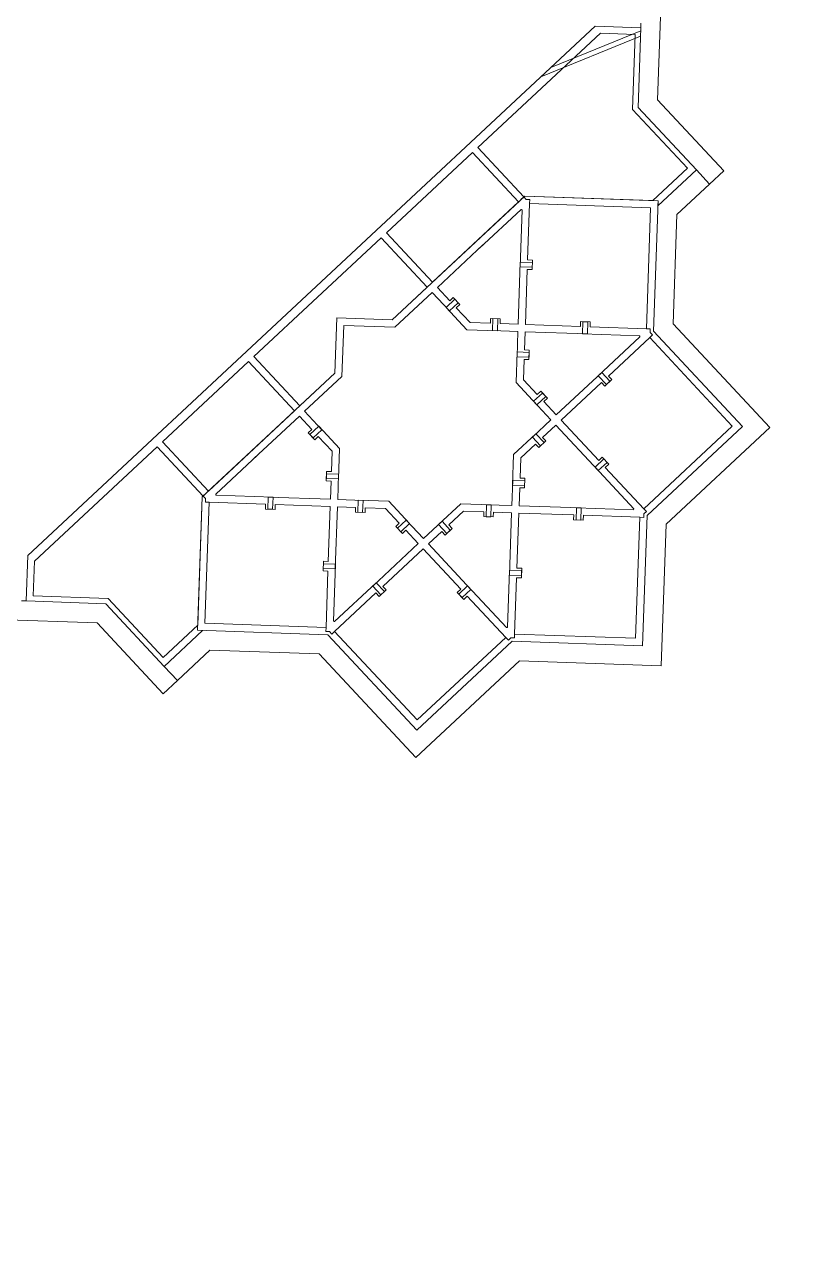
# Model space of a CAD drawing. Header units: inches. Extents: x 733725 to 1472938, y 4017711 to 8040520.
# Drawn here: x 734635.8 to 734667.9, y 4018917.3 to 4018968.5 of the extents above; entities that cross this region are included whole.
import ezdxf

# ---------------------------------------------------------------- set-up
doc = ezdxf.new("R2010")
doc.units = ezdxf.units.IN
doc.header["$MEASUREMENT"] = 0
doc.layers.add('H-HARAM3', color=123, linetype='Continuous', lineweight=5)
doc.layers.add('H-MAFSALL', color=31, linetype='Continuous', lineweight=13)

msp = doc.modelspace()

# ---------------------------------------------------------------- hatches: boundary and pattern name
at = {"layer": 'H-MAFSALL'}
h = msp.add_hatch(dxfattribs=at)
h.set_pattern_fill('ANGLE', color=256, scale=0.3, angle=45, style=0)
h.set_pattern_definition([(44.999999983, (-0.0012, 0.0002), (-1.4817422595, 1.4817422604), [1.524, -0.5715]), (134.999999983, (-0.0012, 0.0002), (-1.4817422604, -1.4817422595), [1.524, -0.5715])])
edge = h.paths.add_edge_path(flags=16)
edge.add_arc((734483.445, 4019138.19), 8, -50, 310)
edge = h.paths.add_edge_path(flags=16)
edge.add_arc((735041.69, 4018744.78), 5, 130, 310)
edge.add_arc((735041.69, 4018744.78), 5, -50, 130)
edge = h.paths.add_edge_path(flags=16)
edge.add_arc((734929.449, 4018650.032), 10, 307.1029, 310)
edge.add_line((734935.877, 4018642.372), (734935.481, 4018642.057))
edge = h.paths.add_edge_path(flags=16)
edge.add_arc((734448.304, 4018988.959), 5, -50, 310)
edge = h.paths.add_edge_path(flags=16)
edge.add_arc((734929.449, 4018650.032), 10, -50, 310)
edge = h.paths.add_edge_path()
edge.add_line((734470.495, 4018819.804), (734535.003, 4018852.189))
edge.add_line((734535.003, 4018852.189), (734535.003, 4018852.189))
edge.add_line((734535.003, 4018852.189), (734572.914, 4018810.916))
edge.add_arc((734615.714, 4018815.067), 43, 185.5397, 259.5981)
edge.add_line((734607.95, 4018772.774), (734656.259, 4018720.181))
edge.add_line((734656.259, 4018720.181), (734681.017, 4018702.881))
edge.add_line((734681.017, 4018702.881), (734689.467, 4018687.669))
edge.add_line((734689.467, 4018687.669), (734694.857, 4018680.12))
edge.add_line((734694.857, 4018680.12), (734719.321, 4018651.346))
edge.add_line((734719.321, 4018651.346), (734735.321, 4018631.946))
edge.add_line((734735.321, 4018631.946), (734738.811, 4018624.304))
edge.add_line((734738.811, 4018624.304), (734748.26, 4018603.512))
edge.add_line((734748.26, 4018603.512), (734747.516, 4018601.656))
edge.add_arc((734785.506, 4018511.871), 97.491, 107.72929, 112.93457, ccw=False)
edge.add_arc((734656.551, 4018541.881), 117.492, 25.08126, 32.34036, ccw=False)
edge.add_line((734762.964, 4018591.686), (734809.18, 4018581.942))
edge.add_line((734809.18, 4018581.942), (734866.219, 4018571.729))
edge.add_line((734866.219, 4018571.729), (734867.898, 4018578.513))
edge.add_line((734867.898, 4018578.513), (734907.725, 4018615.005))
edge.add_line((734907.725, 4018615.005), (734912.431, 4018609.829))
edge.add_line((734912.431, 4018609.829), (734975.64, 4018667.103))
edge.add_line((734975.64, 4018667.103), (734970.981, 4018672.229))
edge.add_line((734970.981, 4018672.229), (735032.04, 4018727.74))
edge.add_line((735032.04, 4018727.74), (735037.306, 4018722.006))
edge.add_line((735037.306, 4018722.006), (735052.413, 4018735.663))
edge.add_line((735052.413, 4018735.663), (735059.338, 4018741.922))
edge.add_line((735059.338, 4018741.922), (735066.401, 4018748.341))
edge.add_line((735066.401, 4018748.341), (735061.106, 4018754.165))
edge.add_line((735061.106, 4018754.165), (735117.118, 4018805.091))
edge.add_line((735117.118, 4018805.091), (735104.817, 4018818.622))
edge.add_line((735104.817, 4018818.622), (734958.677, 4018685.762))
edge.add_line((734958.677, 4018685.762), (734951.519, 4018693.635))
edge.add_line((734951.519, 4018693.635), (734933.872, 4018677.591))
edge.add_line((734933.872, 4018677.591), (734905.385, 4018651.693))
edge.add_line((734905.385, 4018651.693), (734888.108, 4018635.985))
edge.add_line((734888.108, 4018635.985), (734892.767, 4018630.86))
edge.add_line((734892.767, 4018630.86), (734854.667, 4018596.221))
edge.add_line((734854.667, 4018596.221), (734784.293, 4018608.823))
edge.add_arc((734788.7, 4018633.431), 25, 217.1653, 259.8479, ccw=False)
edge.add_line((734768.777, 4018618.328), (734704.047, 4018703.715))
edge.add_line((734704.047, 4018703.715), (734708.534, 4018710.947))
edge.add_line((734708.534, 4018710.947), (734700.207, 4018716.114))
edge.add_line((734700.207, 4018716.114), (734704.039, 4018722.289))
edge.add_line((734704.039, 4018722.289), (734698.091, 4018725.98))
edge.add_line((734698.091, 4018725.98), (734702.273, 4018732.721))
edge.add_line((734702.273, 4018732.721), (734702.336, 4018732.679))
edge.add_arc((734708.117, 4018741.415), 10.475, 236.5024, 314.0512)
edge.add_line((734715.401, 4018733.886), (734717.159, 4018735.485))
edge.add_line((734717.159, 4018735.485), (734722.231, 4018740.095))
edge.add_line((734722.231, 4018740.095), (734720.065, 4018742.478))
edge.add_line((734720.065, 4018742.478), (734726.132, 4018747.994))
edge.add_line((734726.132, 4018747.994), (734719.41, 4018755.387))
edge.add_line((734719.41, 4018755.387), (734713.218, 4018749.758))
edge.add_line((734713.218, 4018749.758), (734710.291, 4018752.978))
edge.add_line((734710.291, 4018752.978), (734716.483, 4018758.607))
edge.add_line((734716.483, 4018758.607), (734709.759, 4018766.003))
edge.add_line((734709.759, 4018766.003), (734703.567, 4018760.373))
edge.add_line((734703.567, 4018760.373), (734700.64, 4018763.593))
edge.add_line((734700.64, 4018763.593), (734706.832, 4018769.222))
edge.add_line((734706.832, 4018769.222), (734700.111, 4018776.616))
edge.add_line((734700.111, 4018776.616), (734694.4, 4018771.424))
edge.add_line((734694.4, 4018771.424), (734692.234, 4018773.807))
edge.add_line((734692.234, 4018773.807), (734686.631, 4018768.713))
edge.add_line((734686.631, 4018768.713), (734683.931, 4018766.258))
edge.add_arc((734691.488, 4018755.604), 13.062, 125.3471, 234.1486)
edge.add_line((734683.838, 4018745.017), (734679.674, 4018738.306))
edge.add_line((734679.674, 4018738.306), (734673.726, 4018741.996))
edge.add_line((734673.726, 4018741.996), (734673.41, 4018741.491))
edge.add_line((734673.41, 4018741.491), (734673.274, 4018741.576))
edge.add_line((734673.274, 4018741.576), (734669.424, 4018735.372))
edge.add_line((734669.424, 4018735.372), (734662.891, 4018739.425))
edge.add_line((734662.891, 4018739.425), (734661.12, 4018740.524))
edge.add_line((734661.12, 4018740.524), (734662.269, 4018742.424))
edge.add_line((734662.269, 4018742.424), (734639.091, 4018767.919))
edge.add_line((734639.091, 4018767.919), (734644.863, 4018773.166))
edge.add_line((734644.863, 4018773.166), (734641.27, 4018777.117))
edge.add_line((734641.27, 4018777.117), (734635.499, 4018771.87))
edge.add_line((734635.499, 4018771.87), (734624.539, 4018783.924))
edge.add_line((734624.539, 4018783.924), (734623.801, 4018783.25))
edge.add_line((734623.801, 4018783.25), (734611.491, 4018796.79))
edge.add_line((734611.491, 4018796.79), (734615.969, 4018800.904))
edge.add_line((734615.969, 4018800.904), (734613.206, 4018803.943))
edge.add_line((734613.206, 4018803.943), (734611.359, 4018802.264))
edge.add_line((734611.359, 4018802.264), (734611.02, 4018802.637))
edge.add_line((734611.02, 4018802.637), (734608.08, 4018802.777))
edge.add_line((734608.08, 4018802.777), (734607.708, 4018802.438))
edge.add_line((734607.708, 4018802.438), (734600.959, 4018809.861))
edge.add_line((734600.959, 4018809.861), (734601.332, 4018810.2))
edge.add_line((734601.332, 4018810.2), (734601.471, 4018813.14))
edge.add_line((734601.471, 4018813.14), (734601.133, 4018813.512))
edge.add_line((734601.133, 4018813.512), (734602.98, 4018815.191))
edge.add_line((734602.98, 4018815.191), (734600.195, 4018818.254))
edge.add_line((734600.195, 4018818.254), (734595.696, 4018814.164))
edge.add_line((734595.696, 4018814.164), (734583.386, 4018827.704))
edge.add_line((734583.386, 4018827.704), (734584.128, 4018828.375))
edge.add_line((734584.128, 4018828.375), (734573.169, 4018840.43))
edge.add_line((734573.169, 4018840.43), (734578.94, 4018845.677))
edge.add_line((734578.94, 4018845.677), (734575.348, 4018849.628))
edge.add_line((734575.348, 4018849.628), (734569.576, 4018844.381))
edge.add_line((734569.576, 4018844.381), (734546.398, 4018869.875))
edge.add_line((734546.398, 4018869.875), (734544.397, 4018868.912))
edge.add_line((734544.397, 4018868.912), (734540.057, 4018877.668))
edge.add_line((734540.057, 4018877.668), (734546.599, 4018880.911))
edge.add_line((734546.599, 4018880.911), (734546.526, 4018881.057))
edge.add_line((734546.526, 4018881.057), (734547.06, 4018881.322))
edge.add_line((734547.06, 4018881.322), (734543.952, 4018887.593))
edge.add_line((734543.952, 4018887.593), (734551.028, 4018891.101))
edge.add_arc((734562.294, 4018897.711), 13.062, 210.4016, 319.2031)
edge.add_line((734572.182, 4018889.177), (734580.485, 4018896.725))
edge.add_line((734580.485, 4018896.725), (734578.319, 4018899.107))
edge.add_line((734578.319, 4018899.107), (734584.029, 4018904.299))
edge.add_line((734584.029, 4018904.299), (734577.183, 4018911.579))
edge.add_line((734577.183, 4018911.579), (734571.116, 4018906.063))
edge.add_line((734571.116, 4018906.063), (734568.189, 4018909.283))
edge.add_line((734568.189, 4018909.283), (734574.256, 4018914.799))
edge.add_line((734574.256, 4018914.799), (734567.532, 4018922.195))
edge.add_line((734567.532, 4018922.195), (734561.465, 4018916.679))
edge.add_line((734561.465, 4018916.679), (734558.538, 4018919.898))
edge.add_line((734558.538, 4018919.898), (734564.605, 4018925.414))
edge.add_line((734564.605, 4018925.414), (734558.008, 4018932.921))
edge.add_line((734558.008, 4018932.921), (734551.941, 4018927.405))
edge.add_line((734551.941, 4018927.405), (734549.774, 4018929.787))
edge.add_line((734549.774, 4018929.787), (734542.945, 4018923.578))
edge.add_arc((734549.637, 4018915.633), 10.388, 130.1084, 208.8482)
edge.add_line((734540.538, 4018910.621), (734533.43, 4018907.097))
edge.add_line((734533.43, 4018907.097), (734530.321, 4018913.369))
edge.add_line((734530.321, 4018913.369), (734523.81, 4018910.141))
edge.add_line((734523.81, 4018910.141), (734519.422, 4018918.991))
edge.add_line((734519.422, 4018918.991), (734518.414, 4018918.49))
edge.add_line((734518.414, 4018918.49), (734483.652, 4018963.612))
edge.add_line((734483.652, 4018963.612), (734466.216, 4018986.25))
edge.add_arc((734446.342, 4018986.524), 19.876, -0.7881, 95.2465)
edge.add_line((734444.525, 4019006.316), (734441.745, 4019010.015))
edge.add_arc((734457.733, 4019022.03), 20, 159.6381, 216.9245, ccw=False)
edge.add_line((734438.983, 4019028.989), (734449.624, 4019057.661))
edge.add_arc((734468.375, 4019050.702), 20, 132.2751, 159.6381, ccw=False)
edge.add_line((734454.921, 4019065.5), (734492.174, 4019099.369))
edge.add_line((734492.174, 4019099.369), (734492.352, 4019103.094))
edge.add_line((734492.352, 4019103.094), (734518.495, 4019128.91))
edge.add_line((734518.495, 4019128.91), (734515.932, 4019129.032))
edge.add_line((734515.932, 4019129.032), (734509.618, 4019135.985))
edge.add_line((734509.618, 4019135.985), (734510.13, 4019146.749))
edge.add_line((734510.13, 4019146.749), (734519.735, 4019155.04))
edge.add_line((734519.735, 4019155.04), (734521.152, 4019171.133))
edge.add_line((734521.152, 4019171.133), (734507.472, 4019199.486))
edge.add_line((734507.472, 4019199.486), (734476.686, 4019171.099))
edge.add_line((734476.686, 4019171.099), (734472.574, 4019167.308))
edge.add_line((734472.574, 4019167.308), (734466.913, 4019162.087))
edge.add_line((734466.913, 4019162.087), (734466.392, 4019149.251))
edge.add_line((734466.392, 4019149.251), (734473.058, 4019142.023))
edge.add_line((734473.058, 4019142.023), (734470.728, 4019136.003))
edge.add_line((734470.728, 4019136.003), (734468.209, 4019122.907))
edge.add_line((734468.209, 4019122.907), (734466.607, 4019104.847))
edge.add_line((734466.607, 4019104.847), (734464.67, 4019103.328))
edge.add_line((734464.67, 4019103.328), (734460.43, 4019099.47))
edge.add_line((734460.43, 4019099.47), (734439.912, 4019080.557))
edge.add_arc((734466.972, 4019051.099), 40, 132.5703, 159.9333)
edge.add_line((734429.4, 4019064.824), (734425.787, 4019054.932))
edge.add_arc((734492.611, 4019019.499), 75.638, 152.06563, 155.27115)
edge.add_line((734423.91, 4019051.14), (734418.436, 4019034.299))
edge.add_line((734418.436, 4019034.299), (734418.393, 4019032.833))
edge.add_arc((734464.107, 4019027.499), 46.024, 173.3446, 190.8662)
edge.add_arc((734458.101, 4019026.815), 40, 191.5252, 222.5703)
edge.add_line((734428.643, 4018999.755), (734431.55, 4018996.591))
edge.add_arc((734450.637, 4018990.594), 20.007, 162.5586, 282.582)
edge.add_line((734454.995, 4018971.068), (734472.935, 4018951.538))
edge.add_line((734472.935, 4018951.538), (734489.366, 4018933.651))
edge.add_line((734489.366, 4018933.651), (734498.083, 4018916.295))
edge.add_line((734498.083, 4018916.295), (734467.009, 4018900.695))
edge.add_line((734467.009, 4018900.695), (734457.734, 4018896.038))
edge.add_line((734457.734, 4018896.038), (734446.846, 4018890.572))
edge.add_line((734446.846, 4018890.572), (734436.474, 4018885.365))
edge.add_line((734436.474, 4018885.365), (734448.8, 4018875.981))
edge.add_line((734448.8, 4018875.981), (734461.775, 4018837.145))
edge.add_line((734461.775, 4018837.145), (734470.495, 4018819.804))

# ---------------------------------------------------------------- linework, layer by layer
at = {"layer": 'H-HARAM3'}
for p, q in [((734662.102, 4018965.357), (734662.316, 4018971.495)), ((734662.102, 4018965.357), (734662.316, 4018971.495)), ((734659.508, 4018968.419), (734647.726, 4018957.43)), ((734659.508, 4018968.419), (734647.726, 4018957.43)), ((734659.728, 4018968.132), (734654.633, 4018963.379)), ((734659.728, 4018968.132), (734654.633, 4018963.379)), ((734661.397, 4018968.229), (734657.668, 4018966.703)), ((734661.397, 4018968.229), (734657.668, 4018966.703)), ((734661.402, 4018968.354), (734659.508, 4018968.419)), ((734661.402, 4018968.354), (734659.508, 4018968.419)), ((734661.172, 4018968.081), (734659.728, 4018968.132)), ((734661.172, 4018968.081), (734659.728, 4018968.132)), ((734661.064, 4018964.968), (734661.172, 4018968.081)), ((734661.064, 4018964.968), (734661.172, 4018968.081)), ((734661.402, 4018968.354), (734661.287, 4018965.051)), ((734661.287, 4018965.051), (734661.402, 4018968.354)), ((734661.402, 4018968.354), (734661.287, 4018965.051)), ((734661.287, 4018965.051), (734661.402, 4018968.354)), ((734661.409, 4018968.553), (734661.402, 4018968.354)), ((734661.409, 4018968.553), (734661.402, 4018968.354)), ((734661.39, 4018968.01), (734657.255, 4018966.318)), ((734661.39, 4018968.01), (734657.255, 4018966.318)), ((734661.287, 4018965.051), (734663.711, 4018962.452)), ((734663.711, 4018962.452), (734661.287, 4018965.051)), ((734661.287, 4018965.051), (734663.711, 4018962.452)), ((734663.711, 4018962.452), (734661.287, 4018965.051)), ((734664.848, 4018962.413), (734662.102, 4018965.357)), ((734664.848, 4018962.413), (734662.102, 4018965.357)), ((734663.345, 4018962.522), (734661.064, 4018964.968)), ((734663.345, 4018962.522), (734661.064, 4018964.968)), ((734654.413, 4018963.175), (734650.837, 4018959.839)), ((734654.413, 4018963.175), (734650.837, 4018959.839)), ((734656.324, 4018961.126), (734654.413, 4018963.175)), ((734656.324, 4018961.126), (734654.413, 4018963.175)), ((734654.633, 4018963.379), (734656.543, 4018961.331)), ((734654.633, 4018963.379), (734656.543, 4018961.331)), ((734661.908, 4018961.181), (734663.345, 4018962.522)), ((734661.908, 4018961.181), (734663.345, 4018962.522)), ((734662.113, 4018960.962), (734663.711, 4018962.452)), ((734662.113, 4018960.962), (734663.711, 4018962.452)), ((734663.711, 4018962.452), (734664.26, 4018961.864)), ((734663.711, 4018962.452), (734664.26, 4018961.864)), ((734664.26, 4018961.864), (734663.711, 4018962.452)), ((734663.711, 4018962.452), (734664.26, 4018961.864)), ((734663.711, 4018962.452), (734664.26, 4018961.864)), ((734664.26, 4018961.864), (734663.711, 4018962.452)), ((734664.26, 4018961.864), (734664.848, 4018962.413)), ((734664.26, 4018961.864), (734664.848, 4018962.413)), ((734662.905, 4018960.601), (734664.26, 4018961.864)), ((734662.905, 4018960.601), (734664.26, 4018961.864)), ((734651.069, 4018956.225), (734656.581, 4018961.366)), ((734651.069, 4018956.225), (734656.581, 4018961.366)), ((734651.069, 4018956.225), (734656.581, 4018961.366)), ((734651.069, 4018956.225), (734656.581, 4018961.366)), ((734652.748, 4018957.791), (734656.324, 4018961.126)), ((734652.748, 4018957.791), (734656.324, 4018961.126)), ((734656.426, 4018961.222), (734656.543, 4018961.331)), ((734656.543, 4018961.331), (734656.426, 4018961.222)), ((734656.543, 4018961.331), (734656.426, 4018961.222)), ((734656.426, 4018961.222), (734656.543, 4018961.331)), ((734656.543, 4018961.331), (734656.581, 4018961.366)), ((734656.543, 4018961.331), (734656.581, 4018961.366)), ((734656.543, 4018961.331), (734656.643, 4018961.224)), ((734656.643, 4018961.224), (734656.543, 4018961.331)), ((734656.543, 4018961.331), (734656.643, 4018961.224)), ((734656.643, 4018961.224), (734656.543, 4018961.331)), ((734656.581, 4018961.366), (734661.908, 4018961.181)), ((734656.581, 4018961.366), (734662.12, 4018961.174)), ((734656.581, 4018961.366), (734662.12, 4018961.174)), ((734656.581, 4018961.366), (734661.908, 4018961.181)), ((734656.581, 4018961.366), (734662.12, 4018961.174)), ((734656.581, 4018961.366), (734662.12, 4018961.174)), ((734656.643, 4018961.224), (734656.789, 4018961.219)), ((734656.789, 4018961.219), (734656.643, 4018961.224)), ((734656.789, 4018961.219), (734656.643, 4018961.224)), ((734656.643, 4018961.224), (734656.789, 4018961.219)), ((734656.702, 4018958.716), (734656.783, 4018961.059)), ((734656.702, 4018958.716), (734656.783, 4018961.059)), ((734656.789, 4018961.219), (734656.783, 4018961.059)), ((734656.783, 4018961.059), (734656.789, 4018961.219)), ((734656.783, 4018961.059), (734656.789, 4018961.219)), ((734656.789, 4018961.219), (734656.783, 4018961.059)), ((734656.783, 4018961.059), (734661.81, 4018960.884)), ((734656.783, 4018961.059), (734661.81, 4018960.884)), ((734662.12, 4018961.174), (734661.932, 4018955.759)), ((734662.12, 4018961.174), (734661.932, 4018955.759)), ((734662.12, 4018961.174), (734662.113, 4018960.962)), ((734662.12, 4018961.174), (734662.113, 4018960.962)), ((734656.428, 4018960.813), (734654.697, 4018959.199)), ((734656.428, 4018960.813), (734654.697, 4018959.199)), ((734656.391, 4018958.427), (734656.474, 4018960.792)), ((734656.391, 4018958.427), (734656.474, 4018960.792)), ((734656.451, 4018960.803), (734656.428, 4018960.813)), ((734656.451, 4018960.803), (734656.428, 4018960.813)), ((734656.474, 4018960.792), (734656.451, 4018960.803)), ((734656.474, 4018960.792), (734656.451, 4018960.803)), ((734661.81, 4018960.884), (734661.635, 4018955.858)), ((734661.81, 4018960.884), (734661.635, 4018955.858)), ((734662.747, 4018956.064), (734662.905, 4018960.601)), ((734662.747, 4018956.064), (734662.905, 4018960.601)), ((734645.325, 4018954.698), (734650.618, 4018959.635)), ((734650.618, 4018959.635), (734645.325, 4018954.698)), ((734645.325, 4018954.698), (734650.618, 4018959.635)), ((734650.618, 4018959.635), (734645.325, 4018954.698)), ((734650.618, 4018959.635), (734652.529, 4018957.586)), ((734652.529, 4018957.586), (734650.618, 4018959.635)), ((734650.618, 4018959.635), (734652.529, 4018957.586)), ((734652.529, 4018957.586), (734650.618, 4018959.635)), ((734650.837, 4018959.839), (734652.748, 4018957.791)), ((734650.837, 4018959.839), (734652.748, 4018957.791)), ((734654.844, 4018959.335), (734652.953, 4018957.572)), ((734654.844, 4018959.335), (734652.953, 4018957.572)), ((734654.697, 4018959.199), (734654.844, 4018959.335)), ((734654.697, 4018959.199), (734654.844, 4018959.335)), ((734656.308, 4018956.043), (734656.398, 4018958.627)), ((734656.308, 4018956.043), (734656.398, 4018958.627)), ((734656.891, 4018958.41), (734656.391, 4018958.427)), ((734656.891, 4018958.41), (734656.391, 4018958.427)), ((734656.398, 4018958.627), (734656.898, 4018958.609)), ((734656.398, 4018958.627), (734656.898, 4018958.609)), ((734656.901, 4018958.709), (734656.702, 4018958.716)), ((734656.901, 4018958.709), (734656.702, 4018958.716)), ((734656.887, 4018958.31), (734656.901, 4018958.709)), ((734656.887, 4018958.31), (734656.901, 4018958.709)), ((734656.898, 4018958.609), (734656.891, 4018958.41)), ((734656.898, 4018958.609), (734656.891, 4018958.41)), ((734656.608, 4018956.032), (734656.688, 4018958.317)), ((734656.608, 4018956.032), (734656.688, 4018958.317)), ((734656.688, 4018958.317), (734656.887, 4018958.31)), ((734656.688, 4018958.317), (734656.887, 4018958.31)), ((734647.726, 4018957.43), (734635.944, 4018946.44)), ((734647.726, 4018957.43), (734635.944, 4018946.44)), ((734652.529, 4018957.586), (734651.069, 4018956.225)), ((734651.069, 4018956.225), (734652.529, 4018957.586)), ((734652.529, 4018957.586), (734651.069, 4018956.225)), ((734651.069, 4018956.225), (734652.529, 4018957.586)), ((734652.733, 4018957.367), (734651.183, 4018955.921)), ((734652.733, 4018957.367), (734651.183, 4018955.921)), ((734653.452, 4018956.596), (734652.733, 4018957.367)), ((734653.452, 4018956.596), (734652.733, 4018957.367)), ((734652.953, 4018957.572), (734653.467, 4018957.02)), ((734652.953, 4018957.572), (734653.467, 4018957.02)), ((734653.316, 4018956.743), (734653.681, 4018957.084)), ((734653.316, 4018956.743), (734653.681, 4018957.084)), ((734653.818, 4018956.937), (734653.452, 4018956.596)), ((734653.818, 4018956.937), (734653.452, 4018956.596)), ((734653.467, 4018957.02), (734653.613, 4018957.157)), ((734653.467, 4018957.02), (734653.613, 4018957.157)), ((734653.613, 4018957.157), (734653.886, 4018956.864)), ((734653.613, 4018957.157), (734653.886, 4018956.864)), ((734653.681, 4018957.084), (734653.818, 4018956.937)), ((734653.681, 4018957.084), (734653.818, 4018956.937)), ((734653.886, 4018956.864), (734653.74, 4018956.728)), ((734653.886, 4018956.864), (734653.74, 4018956.728)), ((734648.775, 4018956.305), (734648.695, 4018954.011)), ((734648.695, 4018954.011), (734648.775, 4018956.305)), ((734648.695, 4018954.011), (734648.775, 4018956.305)), ((734648.695, 4018954.011), (734648.775, 4018956.305)), ((734648.775, 4018956.305), (734648.695, 4018954.011)), ((734648.695, 4018954.011), (734648.775, 4018956.305)), ((734648.695, 4018954.011), (734648.775, 4018956.305)), ((734648.695, 4018954.011), (734648.775, 4018956.305)), ((734651.069, 4018956.225), (734648.775, 4018956.305)), ((734648.775, 4018956.305), (734651.069, 4018956.225)), ((734648.775, 4018956.305), (734651.069, 4018956.225)), ((734648.775, 4018956.305), (734651.069, 4018956.225)), ((734648.775, 4018956.305), (734651.069, 4018956.225)), ((734648.775, 4018956.305), (734651.069, 4018956.225)), ((734648.775, 4018956.305), (734651.069, 4018956.225)), ((734651.069, 4018956.225), (734648.775, 4018956.305)), ((734654.179, 4018955.817), (734653.316, 4018956.743)), ((734654.179, 4018955.817), (734653.316, 4018956.743)), ((734653.74, 4018956.728), (734654.314, 4018956.112)), ((734653.74, 4018956.728), (734654.314, 4018956.112)), ((734649.065, 4018955.995), (734648.991, 4018953.876)), ((734649.065, 4018955.995), (734648.991, 4018953.876)), ((734651.183, 4018955.921), (734649.065, 4018955.995)), ((734651.183, 4018955.921), (734649.065, 4018955.995)), ((734655.445, 4018955.773), (734654.179, 4018955.817)), ((734655.445, 4018955.773), (734654.179, 4018955.817)), ((734654.314, 4018956.112), (734655.155, 4018956.083)), ((734654.314, 4018956.112), (734655.155, 4018956.083)), ((734655.155, 4018956.083), (734655.162, 4018956.283)), ((734655.155, 4018956.083), (734655.162, 4018956.283)), ((734655.162, 4018956.283), (734655.562, 4018956.269)), ((734655.162, 4018956.283), (734655.562, 4018956.269)), ((734655.245, 4018955.78), (734655.262, 4018956.279)), ((734655.245, 4018955.78), (734655.262, 4018956.279)), ((734655.262, 4018956.279), (734655.462, 4018956.272)), ((734655.262, 4018956.279), (734655.462, 4018956.272)), ((734655.462, 4018956.272), (734655.445, 4018955.773)), ((734655.462, 4018956.272), (734655.445, 4018955.773)), ((734655.562, 4018956.269), (734655.555, 4018956.069)), ((734655.562, 4018956.269), (734655.555, 4018956.069)), ((734655.555, 4018956.069), (734656.308, 4018956.043)), ((734655.555, 4018956.069), (734656.308, 4018956.043)), ((734658.892, 4018955.953), (734656.608, 4018956.032)), ((734658.892, 4018955.953), (734656.608, 4018956.032)), ((734658.899, 4018956.153), (734658.892, 4018955.953)), ((734658.899, 4018956.153), (734658.892, 4018955.953)), ((734659.299, 4018956.139), (734658.899, 4018956.153)), ((734659.299, 4018956.139), (734658.899, 4018956.153)), ((734658.999, 4018956.149), (734658.982, 4018955.65)), ((734658.999, 4018956.149), (734658.982, 4018955.65)), ((734659.199, 4018956.142), (734658.999, 4018956.149)), ((734659.199, 4018956.142), (734658.999, 4018956.149)), ((734659.182, 4018955.643), (734659.199, 4018956.142)), ((734659.182, 4018955.643), (734659.199, 4018956.142)), ((734659.292, 4018955.939), (734659.299, 4018956.139)), ((734659.292, 4018955.939), (734659.299, 4018956.139)), ((734661.635, 4018955.858), (734659.292, 4018955.939)), ((734661.635, 4018955.858), (734659.292, 4018955.939)), ((734661.635, 4018955.858), (734661.795, 4018955.852)), ((734661.795, 4018955.852), (734661.635, 4018955.858)), ((734661.635, 4018955.858), (734661.795, 4018955.852)), ((734661.795, 4018955.852), (734661.635, 4018955.858)), ((734661.795, 4018955.852), (734661.79, 4018955.706)), ((734661.79, 4018955.706), (734661.795, 4018955.852)), ((734661.795, 4018955.852), (734661.79, 4018955.706)), ((734661.79, 4018955.706), (734661.795, 4018955.852)), ((734666.764, 4018951.758), (734662.747, 4018956.064)), ((734666.764, 4018951.758), (734662.747, 4018956.064)), ((734656.298, 4018955.743), (734655.245, 4018955.78)), ((734656.298, 4018955.743), (734655.245, 4018955.78)), ((734656.261, 4018954.69), (734656.298, 4018955.743)), ((734656.261, 4018954.69), (734656.298, 4018955.743)), ((734656.571, 4018954.979), (734656.598, 4018955.733)), ((734656.571, 4018954.979), (734656.598, 4018955.733)), ((734656.598, 4018955.733), (734659.182, 4018955.643)), ((734656.598, 4018955.733), (734659.182, 4018955.643)), ((734658.982, 4018955.65), (734661.347, 4018955.567)), ((734658.982, 4018955.65), (734661.347, 4018955.567)), ((734661.365, 4018955.521), (734659.634, 4018953.906)), ((734661.365, 4018955.521), (734659.634, 4018953.906)), ((734660.058, 4018953.891), (734661.772, 4018955.49)), ((734660.058, 4018953.891), (734661.772, 4018955.49)), ((734661.347, 4018955.567), (734661.356, 4018955.544)), ((734661.347, 4018955.567), (734661.356, 4018955.544)), ((734661.356, 4018955.544), (734661.365, 4018955.521)), ((734661.356, 4018955.544), (734661.365, 4018955.521)), ((734661.889, 4018955.6), (734661.772, 4018955.49)), ((734661.772, 4018955.49), (734661.889, 4018955.6)), ((734661.889, 4018955.6), (734661.772, 4018955.49)), ((734661.772, 4018955.49), (734661.889, 4018955.6)), ((734661.772, 4018955.49), (734665.203, 4018951.812)), ((734661.772, 4018955.49), (734665.203, 4018951.812)), ((734661.79, 4018955.706), (734661.889, 4018955.6)), ((734661.889, 4018955.6), (734661.79, 4018955.706)), ((734661.889, 4018955.6), (734661.79, 4018955.706)), ((734661.79, 4018955.706), (734661.889, 4018955.6)), ((734661.932, 4018955.759), (734665.627, 4018951.797)), ((734661.932, 4018955.759), (734665.627, 4018951.797)), ((734656.224, 4018953.624), (734656.268, 4018954.89)), ((734656.224, 4018953.624), (734656.268, 4018954.89)), ((734656.268, 4018954.89), (734656.768, 4018954.872)), ((734656.268, 4018954.89), (734656.768, 4018954.872)), ((734656.771, 4018954.972), (734656.571, 4018954.979)), ((734656.771, 4018954.972), (734656.571, 4018954.979)), ((734656.757, 4018954.572), (734656.771, 4018954.972)), ((734656.757, 4018954.572), (734656.771, 4018954.972)), ((734656.768, 4018954.872), (734656.761, 4018954.672)), ((734656.768, 4018954.872), (734656.761, 4018954.672)), ((734641.53, 4018951.158), (734645.106, 4018954.493)), ((734641.53, 4018951.158), (734645.106, 4018954.493)), ((734645.106, 4018954.493), (734647.017, 4018952.445)), ((734645.106, 4018954.493), (734647.017, 4018952.445)), ((734647.236, 4018952.65), (734645.325, 4018954.698)), ((734645.325, 4018954.698), (734647.236, 4018952.65)), ((734647.236, 4018952.65), (734645.325, 4018954.698)), ((734645.325, 4018954.698), (734647.236, 4018952.65)), ((734656.761, 4018954.672), (734656.261, 4018954.69)), ((734656.761, 4018954.672), (734656.261, 4018954.69)), ((734656.528, 4018953.738), (734656.558, 4018954.579)), ((734656.528, 4018953.738), (734656.558, 4018954.579)), ((734656.558, 4018954.579), (734656.757, 4018954.572)), ((734656.558, 4018954.579), (734656.757, 4018954.572)), ((734643.184, 4018948.869), (734648.695, 4018954.011)), ((734643.184, 4018948.869), (734648.695, 4018954.011)), ((734643.184, 4018948.869), (734648.695, 4018954.011)), ((734643.184, 4018948.869), (734648.695, 4018954.011)), ((734648.695, 4018954.011), (734647.236, 4018952.65)), ((734647.236, 4018952.65), (734648.695, 4018954.011)), ((734647.236, 4018952.65), (734648.695, 4018954.011)), ((734648.695, 4018954.011), (734647.236, 4018952.65)), ((734648.991, 4018953.876), (734647.441, 4018952.43)), ((734648.991, 4018953.876), (734647.441, 4018952.43)), ((734659.78, 4018954.043), (734657.889, 4018952.279)), ((734659.78, 4018954.043), (734657.889, 4018952.279)), ((734659.634, 4018953.906), (734659.975, 4018953.541)), ((734659.634, 4018953.906), (734659.975, 4018953.541)), ((734660.121, 4018953.677), (734659.78, 4018954.043)), ((734660.121, 4018953.677), (734659.78, 4018954.043)), ((734659.902, 4018953.472), (734660.194, 4018953.745)), ((734659.902, 4018953.472), (734660.194, 4018953.745)), ((734660.194, 4018953.745), (734660.058, 4018953.891)), ((734660.194, 4018953.745), (734660.058, 4018953.891)), ((734657.088, 4018952.699), (734656.224, 4018953.624)), ((734657.088, 4018952.699), (734656.224, 4018953.624)), ((734657.102, 4018953.123), (734656.528, 4018953.738)), ((734657.102, 4018953.123), (734656.528, 4018953.738)), ((734657.249, 4018953.259), (734657.102, 4018953.123)), ((734657.249, 4018953.259), (734657.102, 4018953.123)), ((734657.522, 4018952.967), (734657.249, 4018953.259)), ((734657.522, 4018952.967), (734657.249, 4018953.259)), ((734658.094, 4018952.06), (734659.765, 4018953.619)), ((734658.094, 4018952.06), (734659.765, 4018953.619)), ((734659.765, 4018953.619), (734659.902, 4018953.472)), ((734659.765, 4018953.619), (734659.902, 4018953.472)), ((734659.975, 4018953.541), (734660.121, 4018953.677)), ((734659.975, 4018953.541), (734660.121, 4018953.677)), ((734656.951, 4018952.845), (734657.317, 4018953.186)), ((734656.951, 4018952.845), (734657.317, 4018953.186)), ((734657.67, 4018952.074), (734656.951, 4018952.845)), ((734657.67, 4018952.074), (734656.951, 4018952.845)), ((734657.453, 4018953.04), (734657.088, 4018952.699)), ((734657.453, 4018953.04), (734657.088, 4018952.699)), ((734657.317, 4018953.186), (734657.453, 4018953.04)), ((734657.317, 4018953.186), (734657.453, 4018953.04)), ((734657.375, 4018952.83), (734657.522, 4018952.967)), ((734657.375, 4018952.83), (734657.522, 4018952.967)), ((734657.889, 4018952.279), (734657.375, 4018952.83)), ((734657.889, 4018952.279), (734657.375, 4018952.83)), ((734647.017, 4018952.445), (734643.441, 4018949.11)), ((734647.017, 4018952.445), (734643.441, 4018949.11)), ((734645.331, 4018950.462), (734647.221, 4018952.226)), ((734645.331, 4018950.462), (734647.221, 4018952.226)), ((734647.221, 4018952.226), (734647.736, 4018951.674)), ((734647.221, 4018952.226), (734647.736, 4018951.674)), ((734647.441, 4018952.43), (734648.16, 4018951.66)), ((734647.441, 4018952.43), (734648.16, 4018951.66)), ((734647.658, 4018951.465), (734648.023, 4018951.806)), ((734647.658, 4018951.465), (734648.023, 4018951.806)), ((734648.023, 4018951.806), (734648.887, 4018950.88)), ((734648.023, 4018951.806), (734648.887, 4018950.88)), ((734656.899, 4018951.355), (734657.67, 4018952.074)), ((734656.899, 4018951.355), (734657.67, 4018952.074)), ((734657.875, 4018951.855), (734657.323, 4018951.341)), ((734657.875, 4018951.855), (734657.323, 4018951.341)), ((734659.638, 4018949.964), (734657.875, 4018951.855)), ((734659.638, 4018949.964), (734657.875, 4018951.855)), ((734659.653, 4018950.388), (734658.094, 4018952.06)), ((734659.653, 4018950.388), (734658.094, 4018952.06)), ((734665.203, 4018951.812), (734661.525, 4018948.381)), ((734665.203, 4018951.812), (734661.525, 4018948.381)), ((734665.627, 4018951.797), (734661.665, 4018948.102)), ((734665.627, 4018951.797), (734661.665, 4018948.102)), ((734662.458, 4018947.741), (734666.764, 4018951.758)), ((734662.458, 4018947.741), (734666.764, 4018951.758)), ((734647.736, 4018951.674), (734647.589, 4018951.538)), ((734647.736, 4018951.674), (734647.589, 4018951.538)), ((734647.589, 4018951.538), (734647.862, 4018951.245)), ((734647.589, 4018951.538), (734647.862, 4018951.245)), ((734647.794, 4018951.319), (734647.658, 4018951.465)), ((734647.794, 4018951.319), (734647.658, 4018951.465)), ((734648.16, 4018951.66), (734647.794, 4018951.319)), ((734648.16, 4018951.66), (734647.794, 4018951.319)), ((734647.862, 4018951.245), (734648.008, 4018951.382)), ((734647.862, 4018951.245), (734648.008, 4018951.382)), ((734648.008, 4018951.382), (734648.583, 4018950.766)), ((734648.008, 4018951.382), (734648.583, 4018950.766)), ((734656.12, 4018950.628), (734657.046, 4018951.492)), ((734656.12, 4018950.628), (734657.046, 4018951.492)), ((734657.241, 4018950.99), (734656.899, 4018951.355)), ((734657.241, 4018950.99), (734656.899, 4018951.355)), ((734657.046, 4018951.492), (734657.387, 4018951.126)), ((734657.046, 4018951.492), (734657.387, 4018951.126)), ((734657.46, 4018951.194), (734657.167, 4018950.922)), ((734657.46, 4018951.194), (734657.167, 4018950.922)), ((734657.323, 4018951.341), (734657.46, 4018951.194)), ((734657.323, 4018951.341), (734657.46, 4018951.194)), ((734636.216, 4018946.201), (734641.311, 4018950.953)), ((734636.216, 4018946.201), (734641.311, 4018950.953)), ((734641.311, 4018950.953), (734643.222, 4018948.905)), ((734641.311, 4018950.953), (734643.222, 4018948.905)), ((734643.441, 4018949.11), (734641.53, 4018951.158)), ((734643.441, 4018949.11), (734641.53, 4018951.158)), ((734648.583, 4018950.766), (734648.553, 4018949.925)), ((734648.583, 4018950.766), (734648.553, 4018949.925)), ((734648.887, 4018950.88), (734648.843, 4018949.615)), ((734648.887, 4018950.88), (734648.843, 4018949.615)), ((734657.031, 4018951.068), (734656.415, 4018950.494)), ((734657.031, 4018951.068), (734656.415, 4018950.494)), ((734657.167, 4018950.922), (734657.031, 4018951.068)), ((734657.167, 4018950.922), (734657.031, 4018951.068)), ((734657.387, 4018951.126), (734657.241, 4018950.99)), ((734657.387, 4018951.126), (734657.241, 4018950.99)), ((734643.746, 4018948.984), (734645.477, 4018950.598)), ((734643.746, 4018948.984), (734645.477, 4018950.598)), ((734645.477, 4018950.598), (734645.331, 4018950.462)), ((734645.477, 4018950.598), (734645.331, 4018950.462)), ((734656.076, 4018949.363), (734656.12, 4018950.628)), ((734656.076, 4018949.363), (734656.12, 4018950.628)), ((734656.415, 4018950.494), (734656.386, 4018949.653)), ((734656.415, 4018950.494), (734656.386, 4018949.653)), ((734659.502, 4018950.11), (734659.868, 4018950.452)), ((734659.502, 4018950.11), (734659.868, 4018950.452)), ((734660.004, 4018950.305), (734659.638, 4018949.964)), ((734660.004, 4018950.305), (734659.638, 4018949.964)), ((734659.799, 4018950.525), (734659.653, 4018950.388)), ((734659.799, 4018950.525), (734659.653, 4018950.388)), ((734660.072, 4018950.232), (734659.799, 4018950.525)), ((734660.072, 4018950.232), (734659.799, 4018950.525)), ((734659.868, 4018950.452), (734660.004, 4018950.305)), ((734659.868, 4018950.452), (734660.004, 4018950.305)), ((734659.926, 4018950.096), (734660.072, 4018950.232)), ((734659.926, 4018950.096), (734660.072, 4018950.232)), ((734648.353, 4018949.932), (734648.34, 4018949.532)), ((734648.353, 4018949.932), (734648.34, 4018949.532)), ((734648.343, 4018949.632), (734648.35, 4018949.832)), ((734648.343, 4018949.632), (734648.35, 4018949.832)), ((734648.35, 4018949.832), (734648.85, 4018949.815)), ((734648.35, 4018949.832), (734648.85, 4018949.815)), ((734648.553, 4018949.925), (734648.353, 4018949.932)), ((734648.553, 4018949.925), (734648.353, 4018949.932)), ((734648.85, 4018949.815), (734648.813, 4018948.761)), ((734648.85, 4018949.815), (734648.813, 4018948.761)), ((734656.386, 4018949.653), (734656.586, 4018949.646)), ((734656.386, 4018949.653), (734656.586, 4018949.646)), ((734656.586, 4018949.646), (734656.572, 4018949.246)), ((734656.586, 4018949.646), (734656.572, 4018949.246)), ((734661.116, 4018948.38), (734659.502, 4018950.11)), ((734661.116, 4018948.38), (734659.502, 4018950.11)), ((734661.525, 4018948.381), (734659.926, 4018950.096)), ((734661.525, 4018948.381), (734659.926, 4018950.096)), ((734648.34, 4018949.532), (734648.539, 4018949.525)), ((734648.34, 4018949.532), (734648.539, 4018949.525)), ((734648.843, 4018949.615), (734648.343, 4018949.632)), ((734648.843, 4018949.615), (734648.343, 4018949.632)), ((734648.539, 4018949.525), (734648.513, 4018948.772)), ((734648.539, 4018949.525), (734648.513, 4018948.772)), ((734656.046, 4018948.51), (734656.083, 4018949.563)), ((734656.046, 4018948.51), (734656.083, 4018949.563)), ((734656.576, 4018949.346), (734656.076, 4018949.363)), ((734656.576, 4018949.346), (734656.076, 4018949.363)), ((734656.083, 4018949.563), (734656.583, 4018949.546)), ((734656.083, 4018949.563), (734656.583, 4018949.546)), ((734656.372, 4018949.253), (734656.346, 4018948.499)), ((734656.372, 4018949.253), (734656.346, 4018948.499)), ((734656.572, 4018949.246), (734656.372, 4018949.253)), ((734656.572, 4018949.246), (734656.372, 4018949.253)), ((734656.583, 4018949.546), (734656.576, 4018949.346)), ((734656.583, 4018949.546), (734656.576, 4018949.346)), ((734642.991, 4018943.331), (734643.184, 4018948.869)), ((734642.991, 4018943.331), (734643.184, 4018948.869)), ((734642.991, 4018943.331), (734643.184, 4018948.869)), ((734642.991, 4018943.331), (734643.184, 4018948.869)), ((734643.184, 4018948.869), (734642.998, 4018943.543)), ((734643.184, 4018948.869), (734642.998, 4018943.543)), ((734643.222, 4018948.905), (734643.184, 4018948.869)), ((734643.222, 4018948.905), (734643.184, 4018948.869)), ((734643.339, 4018949.014), (734643.222, 4018948.905)), ((734643.222, 4018948.905), (734643.339, 4018949.014)), ((734643.339, 4018949.014), (734643.222, 4018948.905)), ((734643.222, 4018948.905), (734643.339, 4018949.014)), ((734643.222, 4018948.905), (734643.321, 4018948.798)), ((734643.321, 4018948.798), (734643.222, 4018948.905)), ((734643.321, 4018948.798), (734643.222, 4018948.905)), ((734643.222, 4018948.905), (734643.321, 4018948.798)), ((734643.476, 4018948.647), (734643.301, 4018943.62)), ((734643.476, 4018948.647), (734643.301, 4018943.62)), ((734643.321, 4018948.798), (734643.316, 4018948.653)), ((734643.316, 4018948.653), (734643.321, 4018948.798)), ((734643.321, 4018948.798), (734643.316, 4018948.653)), ((734643.316, 4018948.653), (734643.321, 4018948.798)), ((734643.316, 4018948.653), (734643.476, 4018948.647)), ((734643.476, 4018948.647), (734643.316, 4018948.653)), ((734643.316, 4018948.653), (734643.476, 4018948.647)), ((734643.476, 4018948.647), (734643.316, 4018948.653)), ((734645.819, 4018948.565), (734643.476, 4018948.647)), ((734645.819, 4018948.565), (734643.476, 4018948.647)), ((734643.755, 4018948.961), (734643.746, 4018948.984)), ((734643.755, 4018948.961), (734643.746, 4018948.984)), ((734643.764, 4018948.937), (734643.755, 4018948.961)), ((734643.764, 4018948.937), (734643.755, 4018948.961)), ((734646.129, 4018948.855), (734643.764, 4018948.937)), ((734646.129, 4018948.855), (734643.764, 4018948.937)), ((734645.929, 4018948.862), (734645.912, 4018948.362)), ((734645.929, 4018948.862), (734645.912, 4018948.362)), ((734648.513, 4018948.772), (734645.929, 4018948.862)), ((734648.513, 4018948.772), (734645.929, 4018948.862)), ((734646.112, 4018948.355), (734646.129, 4018948.855)), ((734646.112, 4018948.355), (734646.129, 4018948.855)), ((734648.813, 4018948.761), (734649.866, 4018948.725)), ((734648.813, 4018948.761), (734649.866, 4018948.725)), ((734649.649, 4018948.232), (734649.666, 4018948.732)), ((734649.649, 4018948.232), (734649.666, 4018948.732)), ((734649.666, 4018948.732), (734650.932, 4018948.688)), ((734649.666, 4018948.732), (734650.932, 4018948.688)), ((734649.866, 4018948.725), (734649.849, 4018948.225)), ((734649.866, 4018948.725), (734649.849, 4018948.225)), ((734650.932, 4018948.688), (734651.795, 4018947.762)), ((734650.932, 4018948.688), (734651.795, 4018947.762)), ((734645.812, 4018948.366), (734645.819, 4018948.565)), ((734645.812, 4018948.366), (734645.819, 4018948.565)), ((734646.212, 4018948.352), (734645.812, 4018948.366)), ((734646.212, 4018948.352), (734645.812, 4018948.366)), ((734645.912, 4018948.362), (734646.112, 4018948.355)), ((734645.912, 4018948.362), (734646.112, 4018948.355)), ((734646.219, 4018948.552), (734646.212, 4018948.352)), ((734646.219, 4018948.552), (734646.212, 4018948.352)), ((734648.503, 4018948.472), (734646.219, 4018948.552)), ((734648.503, 4018948.472), (734646.219, 4018948.552)), ((734648.423, 4018946.188), (734648.503, 4018948.472)), ((734648.423, 4018946.188), (734648.503, 4018948.472)), ((734648.803, 4018948.462), (734648.713, 4018945.878)), ((734648.803, 4018948.462), (734648.713, 4018945.878)), ((734649.556, 4018948.435), (734648.803, 4018948.462)), ((734649.556, 4018948.435), (734648.803, 4018948.462)), ((734649.549, 4018948.236), (734649.556, 4018948.435)), ((734649.549, 4018948.236), (734649.556, 4018948.435)), ((734649.949, 4018948.222), (734649.549, 4018948.236)), ((734649.949, 4018948.222), (734649.549, 4018948.236)), ((734649.849, 4018948.225), (734649.649, 4018948.232)), ((734649.849, 4018948.225), (734649.649, 4018948.232)), ((734649.956, 4018948.422), (734649.949, 4018948.222)), ((734649.956, 4018948.422), (734649.949, 4018948.222)), ((734650.797, 4018948.392), (734649.956, 4018948.422)), ((734650.797, 4018948.392), (734649.956, 4018948.422)), ((734651.371, 4018947.777), (734650.797, 4018948.392)), ((734651.371, 4018947.777), (734650.797, 4018948.392)), ((734653.002, 4018947.72), (734653.928, 4018948.584)), ((734653.002, 4018947.72), (734653.928, 4018948.584)), ((734653.426, 4018947.705), (734654.041, 4018948.279)), ((734653.426, 4018947.705), (734654.041, 4018948.279)), ((734653.928, 4018948.584), (734655.193, 4018948.54)), ((734653.928, 4018948.584), (734655.193, 4018948.54)), ((734654.041, 4018948.279), (734654.883, 4018948.25)), ((734654.041, 4018948.279), (734654.883, 4018948.25)), ((734654.883, 4018948.25), (734654.876, 4018948.05)), ((734654.883, 4018948.25), (734654.876, 4018948.05)), ((734654.976, 4018948.047), (734654.993, 4018948.546)), ((734654.976, 4018948.047), (734654.993, 4018948.546)), ((734654.993, 4018948.546), (734656.046, 4018948.51)), ((734654.993, 4018948.546), (734656.046, 4018948.51)), ((734655.193, 4018948.54), (734655.176, 4018948.04)), ((734655.193, 4018948.54), (734655.176, 4018948.04)), ((734655.275, 4018948.036), (734655.282, 4018948.236)), ((734655.275, 4018948.036), (734655.282, 4018948.236)), ((734655.282, 4018948.236), (734656.036, 4018948.21)), ((734655.282, 4018948.236), (734656.036, 4018948.21)), ((734656.036, 4018948.21), (734655.946, 4018945.626)), ((734656.036, 4018948.21), (734655.946, 4018945.626)), ((734656.336, 4018948.2), (734656.256, 4018945.915)), ((734656.336, 4018948.2), (734656.256, 4018945.915)), ((734658.62, 4018948.12), (734656.336, 4018948.2)), ((734658.62, 4018948.12), (734656.336, 4018948.2)), ((734656.346, 4018948.499), (734658.93, 4018948.41)), ((734656.346, 4018948.499), (734658.93, 4018948.41)), ((734658.613, 4018947.92), (734658.62, 4018948.12)), ((734658.613, 4018947.92), (734658.62, 4018948.12)), ((734658.713, 4018947.917), (734658.73, 4018948.416)), ((734658.713, 4018947.917), (734658.73, 4018948.416)), ((734658.73, 4018948.416), (734661.096, 4018948.334)), ((734658.73, 4018948.416), (734661.096, 4018948.334)), ((734658.93, 4018948.41), (734658.913, 4018947.91)), ((734658.93, 4018948.41), (734658.913, 4018947.91)), ((734661.096, 4018948.334), (734661.106, 4018948.357)), ((734661.096, 4018948.334), (734661.106, 4018948.357)), ((734661.106, 4018948.357), (734661.116, 4018948.38)), ((734661.106, 4018948.357), (734661.116, 4018948.38)), ((734661.527, 4018948.165), (734661.522, 4018948.019)), ((734661.522, 4018948.019), (734661.527, 4018948.165)), ((734661.527, 4018948.165), (734661.522, 4018948.019)), ((734661.522, 4018948.019), (734661.527, 4018948.165)), ((734661.525, 4018948.381), (734661.634, 4018948.264)), ((734661.634, 4018948.264), (734661.525, 4018948.381)), ((734661.525, 4018948.381), (734661.634, 4018948.264)), ((734661.634, 4018948.264), (734661.525, 4018948.381)), ((734661.634, 4018948.264), (734661.527, 4018948.165)), ((734661.527, 4018948.165), (734661.634, 4018948.264)), ((734661.634, 4018948.264), (734661.527, 4018948.165)), ((734661.527, 4018948.165), (734661.634, 4018948.264)), ((734651.225, 4018947.64), (734651.371, 4018947.777)), ((734651.225, 4018947.64), (734651.371, 4018947.777)), ((734651.498, 4018947.348), (734651.225, 4018947.64)), ((734651.498, 4018947.348), (734651.225, 4018947.64)), ((734651.293, 4018947.567), (734651.659, 4018947.908)), ((734651.293, 4018947.567), (734651.659, 4018947.908)), ((734651.795, 4018947.762), (734651.429, 4018947.421)), ((734651.795, 4018947.762), (734651.429, 4018947.421)), ((734651.659, 4018947.908), (734652.378, 4018947.138)), ((734651.659, 4018947.908), (734652.378, 4018947.138)), ((734652.378, 4018947.138), (734653.148, 4018947.856)), ((734652.378, 4018947.138), (734653.148, 4018947.856)), ((734653.343, 4018947.354), (734653.002, 4018947.72)), ((734653.343, 4018947.354), (734653.002, 4018947.72)), ((734653.148, 4018947.856), (734653.489, 4018947.491)), ((734653.148, 4018947.856), (734653.489, 4018947.491)), ((734653.562, 4018947.559), (734653.426, 4018947.705)), ((734653.562, 4018947.559), (734653.426, 4018947.705)), ((734654.876, 4018948.05), (734655.275, 4018948.036)), ((734654.876, 4018948.05), (734655.275, 4018948.036)), ((734655.176, 4018948.04), (734654.976, 4018948.047)), ((734655.176, 4018948.04), (734654.976, 4018948.047)), ((734659.013, 4018947.906), (734658.613, 4018947.92)), ((734659.013, 4018947.906), (734658.613, 4018947.92)), ((734658.913, 4018947.91), (734658.713, 4018947.917)), ((734658.913, 4018947.91), (734658.713, 4018947.917)), ((734659.02, 4018948.106), (734659.013, 4018947.906)), ((734659.02, 4018948.106), (734659.013, 4018947.906)), ((734661.362, 4018948.025), (734659.02, 4018948.106)), ((734661.362, 4018948.025), (734659.02, 4018948.106)), ((734661.188, 4018942.998), (734661.362, 4018948.025)), ((734661.188, 4018942.998), (734661.362, 4018948.025)), ((734661.522, 4018948.019), (734661.362, 4018948.025)), ((734661.362, 4018948.025), (734661.522, 4018948.019)), ((734661.522, 4018948.019), (734661.362, 4018948.025)), ((734661.362, 4018948.025), (734661.522, 4018948.019)), ((734661.665, 4018948.102), (734661.477, 4018942.688)), ((734661.665, 4018948.102), (734661.477, 4018942.688)), ((734662.253, 4018941.856), (734662.458, 4018947.741)), ((734662.253, 4018941.856), (734662.458, 4018947.741)), ((734651.429, 4018947.421), (734651.293, 4018947.567)), ((734651.429, 4018947.421), (734651.293, 4018947.567)), ((734651.644, 4018947.484), (734651.498, 4018947.348)), ((734651.644, 4018947.484), (734651.498, 4018947.348)), ((734652.158, 4018946.933), (734651.644, 4018947.484)), ((734652.158, 4018946.933), (734651.644, 4018947.484)), ((734652.582, 4018946.918), (734653.133, 4018947.432)), ((734652.582, 4018946.918), (734653.133, 4018947.432)), ((734653.133, 4018947.432), (734653.27, 4018947.286)), ((734653.133, 4018947.432), (734653.27, 4018947.286)), ((734653.27, 4018947.286), (734653.562, 4018947.559)), ((734653.27, 4018947.286), (734653.562, 4018947.559)), ((734653.489, 4018947.491), (734653.343, 4018947.354)), ((734653.489, 4018947.491), (734653.343, 4018947.354)), ((734650.267, 4018945.169), (734652.158, 4018946.933)), ((734650.267, 4018945.169), (734652.158, 4018946.933)), ((734652.363, 4018946.714), (734650.691, 4018945.155)), ((734652.363, 4018946.714), (734650.691, 4018945.155)), ((734653.922, 4018945.042), (734652.363, 4018946.714)), ((734653.922, 4018945.042), (734652.363, 4018946.714)), ((734654.346, 4018945.027), (734652.582, 4018946.918)), ((734654.346, 4018945.027), (734652.582, 4018946.918)), ((734635.944, 4018946.44), (734635.878, 4018944.547)), ((734635.944, 4018946.44), (734635.878, 4018944.547)), ((734636.166, 4018944.757), (734636.216, 4018946.201)), ((734636.166, 4018944.757), (734636.216, 4018946.201)), ((734648.21, 4018945.795), (734648.223, 4018946.195)), ((734648.21, 4018945.795), (734648.223, 4018946.195)), ((734648.213, 4018945.895), (734648.22, 4018946.095)), ((734648.213, 4018945.895), (734648.22, 4018946.095)), ((734648.22, 4018946.095), (734648.72, 4018946.078)), ((734648.22, 4018946.095), (734648.72, 4018946.078)), ((734648.223, 4018946.195), (734648.423, 4018946.188)), ((734648.223, 4018946.195), (734648.423, 4018946.188)), ((734648.72, 4018946.078), (734648.637, 4018943.712)), ((734648.72, 4018946.078), (734648.637, 4018943.712)), ((734648.409, 4018945.788), (734648.21, 4018945.795)), ((734648.409, 4018945.788), (734648.21, 4018945.795)), ((734648.713, 4018945.878), (734648.213, 4018945.895)), ((734648.713, 4018945.878), (734648.213, 4018945.895)), ((734648.328, 4018943.445), (734648.409, 4018945.788)), ((734648.328, 4018943.445), (734648.409, 4018945.788)), ((734655.953, 4018945.826), (734655.871, 4018943.46)), ((734655.953, 4018945.826), (734655.871, 4018943.46)), ((734655.946, 4018945.626), (734656.446, 4018945.609)), ((734655.946, 4018945.626), (734656.446, 4018945.609)), ((734656.453, 4018945.808), (734655.953, 4018945.826)), ((734656.453, 4018945.808), (734655.953, 4018945.826)), ((734656.256, 4018945.915), (734656.456, 4018945.908)), ((734656.256, 4018945.915), (734656.456, 4018945.908)), ((734656.456, 4018945.908), (734656.442, 4018945.509)), ((734656.456, 4018945.908), (734656.442, 4018945.509)), ((734656.446, 4018945.609), (734656.453, 4018945.808)), ((734656.446, 4018945.609), (734656.453, 4018945.808)), ((734648.683, 4018943.691), (734650.414, 4018945.306)), ((734648.683, 4018943.691), (734650.414, 4018945.306)), ((734650.608, 4018944.804), (734650.267, 4018945.169)), ((734650.608, 4018944.804), (734650.267, 4018945.169)), ((734650.414, 4018945.306), (734650.755, 4018944.94)), ((734650.414, 4018945.306), (734650.755, 4018944.94)), ((734650.691, 4018945.155), (734650.828, 4018945.008)), ((734650.691, 4018945.155), (734650.828, 4018945.008)), ((734653.775, 4018944.906), (734653.922, 4018945.042)), ((734653.775, 4018944.906), (734653.922, 4018945.042)), ((734654.209, 4018945.174), (734653.844, 4018944.833)), ((734654.209, 4018945.174), (734653.844, 4018944.833)), ((734655.824, 4018943.443), (734654.209, 4018945.174)), ((734655.824, 4018943.443), (734654.209, 4018945.174)), ((734656.242, 4018945.516), (734656.161, 4018943.173)), ((734656.242, 4018945.516), (734656.161, 4018943.173)), ((734656.442, 4018945.509), (734656.242, 4018945.516)), ((734656.442, 4018945.509), (734656.242, 4018945.516)), ((734635.678, 4018944.553), (734635.878, 4018944.547)), ((734635.678, 4018944.553), (734635.878, 4018944.547)), ((734635.878, 4018944.547), (734639.18, 4018944.432)), ((734635.878, 4018944.547), (734639.18, 4018944.432)), ((734635.878, 4018944.547), (734639.18, 4018944.432)), ((734635.878, 4018944.547), (734639.18, 4018944.432)), ((734639.279, 4018944.648), (734636.166, 4018944.757)), ((734639.279, 4018944.648), (734636.166, 4018944.757)), ((734641.561, 4018942.202), (734639.279, 4018944.648)), ((734641.561, 4018942.202), (734639.279, 4018944.648)), ((734650.399, 4018944.882), (734648.685, 4018943.283)), ((734650.399, 4018944.882), (734648.685, 4018943.283)), ((734650.535, 4018944.736), (734650.399, 4018944.882)), ((734650.535, 4018944.736), (734650.399, 4018944.882)), ((734650.828, 4018945.008), (734650.535, 4018944.736)), ((734650.828, 4018945.008), (734650.535, 4018944.736)), ((734650.755, 4018944.94), (734650.608, 4018944.804)), ((734650.755, 4018944.94), (734650.608, 4018944.804)), ((734654.048, 4018944.613), (734653.775, 4018944.906)), ((734654.048, 4018944.613), (734653.775, 4018944.906)), ((734653.844, 4018944.833), (734653.98, 4018944.686)), ((734653.844, 4018944.833), (734653.98, 4018944.686)), ((734653.98, 4018944.686), (734654.346, 4018945.027)), ((734653.98, 4018944.686), (734654.346, 4018945.027)), ((734654.195, 4018944.75), (734654.048, 4018944.613)), ((734654.195, 4018944.75), (734654.048, 4018944.613)), ((734655.794, 4018943.035), (734654.195, 4018944.75)), ((734655.794, 4018943.035), (734654.195, 4018944.75)), ((734639.18, 4018944.432), (734641.605, 4018941.833)), ((734639.18, 4018944.432), (734641.605, 4018941.833)), ((734639.18, 4018944.432), (734641.605, 4018941.833)), ((734639.18, 4018944.432), (734641.605, 4018941.833)), ((734638.819, 4018943.639), (734632.681, 4018943.853)), ((734632.681, 4018943.853), (734638.819, 4018943.639)), ((734638.819, 4018943.639), (734632.681, 4018943.853)), ((734632.681, 4018943.853), (734638.819, 4018943.639)), ((734641.565, 4018940.696), (734638.819, 4018943.639)), ((734638.819, 4018943.639), (734641.565, 4018940.696)), ((734641.565, 4018940.696), (734638.819, 4018943.639)), ((734638.819, 4018943.639), (734641.565, 4018940.696)), ((734642.998, 4018943.543), (734641.561, 4018942.202)), ((734642.998, 4018943.543), (734641.561, 4018942.202)), ((734643.301, 4018943.62), (734648.328, 4018943.445)), ((734643.301, 4018943.62), (734648.328, 4018943.445)), ((734648.637, 4018943.712), (734648.66, 4018943.702)), ((734648.637, 4018943.712), (734648.66, 4018943.702)), ((734648.66, 4018943.702), (734648.683, 4018943.691)), ((734648.66, 4018943.702), (734648.683, 4018943.691)), ((734641.605, 4018941.833), (734643.203, 4018943.323)), ((734641.605, 4018941.833), (734643.203, 4018943.323)), ((734643.203, 4018943.323), (734642.991, 4018943.331)), ((734648.405, 4018943.142), (734642.991, 4018943.331)), ((734648.405, 4018943.142), (734642.991, 4018943.331)), ((734643.203, 4018943.323), (734642.991, 4018943.331)), ((734648.328, 4018943.445), (734648.322, 4018943.285)), ((734648.322, 4018943.285), (734648.328, 4018943.445)), ((734648.328, 4018943.445), (734648.322, 4018943.285)), ((734648.322, 4018943.285), (734648.328, 4018943.445)), ((734648.322, 4018943.285), (734648.468, 4018943.28)), ((734648.468, 4018943.28), (734648.322, 4018943.285)), ((734648.322, 4018943.285), (734648.468, 4018943.28)), ((734648.468, 4018943.28), (734648.322, 4018943.285)), ((734652.101, 4018939.181), (734648.405, 4018943.142)), ((734652.101, 4018939.181), (734648.405, 4018943.142)), ((734648.468, 4018943.28), (734648.568, 4018943.174)), ((734648.568, 4018943.174), (734648.468, 4018943.28)), ((734648.468, 4018943.28), (734648.568, 4018943.174)), ((734648.568, 4018943.174), (734648.468, 4018943.28)), ((734648.568, 4018943.174), (734648.685, 4018943.283)), ((734648.685, 4018943.283), (734648.568, 4018943.174)), ((734648.568, 4018943.174), (734648.685, 4018943.283)), ((734648.685, 4018943.283), (734648.568, 4018943.174)), ((734648.685, 4018943.283), (734652.115, 4018939.605)), ((734648.685, 4018943.283), (734652.115, 4018939.605)), ((734652.115, 4018939.605), (734655.794, 4018943.035)), ((734652.115, 4018939.605), (734655.794, 4018943.035)), ((734655.794, 4018943.035), (734655.903, 4018942.918)), ((734655.903, 4018942.918), (734655.794, 4018943.035)), ((734655.903, 4018942.918), (734655.794, 4018943.035)), ((734655.794, 4018943.035), (734655.903, 4018942.918)), ((734655.847, 4018943.452), (734655.824, 4018943.443)), ((734655.847, 4018943.452), (734655.824, 4018943.443)), ((734655.871, 4018943.46), (734655.847, 4018943.452)), ((734655.871, 4018943.46), (734655.847, 4018943.452)), ((734655.903, 4018942.918), (734656.009, 4018943.018)), ((734656.009, 4018943.018), (734655.903, 4018942.918)), ((734656.009, 4018943.018), (734655.903, 4018942.918)), ((734655.903, 4018942.918), (734656.009, 4018943.018)), ((734656.009, 4018943.018), (734656.155, 4018943.013)), ((734656.155, 4018943.013), (734656.009, 4018943.018)), ((734656.009, 4018943.018), (734656.155, 4018943.013)), ((734656.155, 4018943.013), (734656.009, 4018943.018)), ((734656.155, 4018943.013), (734656.161, 4018943.173)), ((734656.161, 4018943.173), (734656.155, 4018943.013)), ((734656.161, 4018943.173), (734656.155, 4018943.013)), ((734656.155, 4018943.013), (734656.161, 4018943.173)), ((734656.161, 4018943.173), (734661.188, 4018942.998)), ((734656.161, 4018943.173), (734661.188, 4018942.998)), ((734642.153, 4018941.244), (734643.508, 4018942.508)), ((734642.153, 4018941.244), (734643.508, 4018942.508)), ((734643.508, 4018942.508), (734648.044, 4018942.35)), ((734643.508, 4018942.508), (734648.044, 4018942.35)), ((734656.063, 4018942.876), (734652.101, 4018939.181)), ((734656.063, 4018942.876), (734652.101, 4018939.181)), ((734661.477, 4018942.688), (734656.063, 4018942.876)), ((734661.477, 4018942.688), (734656.063, 4018942.876)), ((734648.044, 4018942.35), (734652.061, 4018938.044)), ((734648.044, 4018942.35), (734652.061, 4018938.044)), ((734652.061, 4018938.044), (734656.368, 4018942.06)), ((734652.061, 4018938.044), (734656.368, 4018942.06)), ((734656.368, 4018942.06), (734662.253, 4018941.856)), ((734656.368, 4018942.06), (734662.253, 4018941.856)), ((734641.605, 4018941.833), (734642.153, 4018941.244)), ((734641.605, 4018941.833), (734642.153, 4018941.244)), ((734642.153, 4018941.244), (734641.605, 4018941.833)), ((734642.153, 4018941.244), (734641.605, 4018941.833)), ((734641.605, 4018941.833), (734642.153, 4018941.244)), ((734641.605, 4018941.833), (734642.153, 4018941.244)), ((734642.153, 4018941.244), (734641.565, 4018940.696)), ((734641.565, 4018940.696), (734642.153, 4018941.244)), ((734642.153, 4018941.244), (734641.565, 4018940.696)), ((734641.565, 4018940.696), (734642.153, 4018941.244))]:
    msp.add_line(p, q, dxfattribs=at)

doc.saveas('drawing.dxf')
